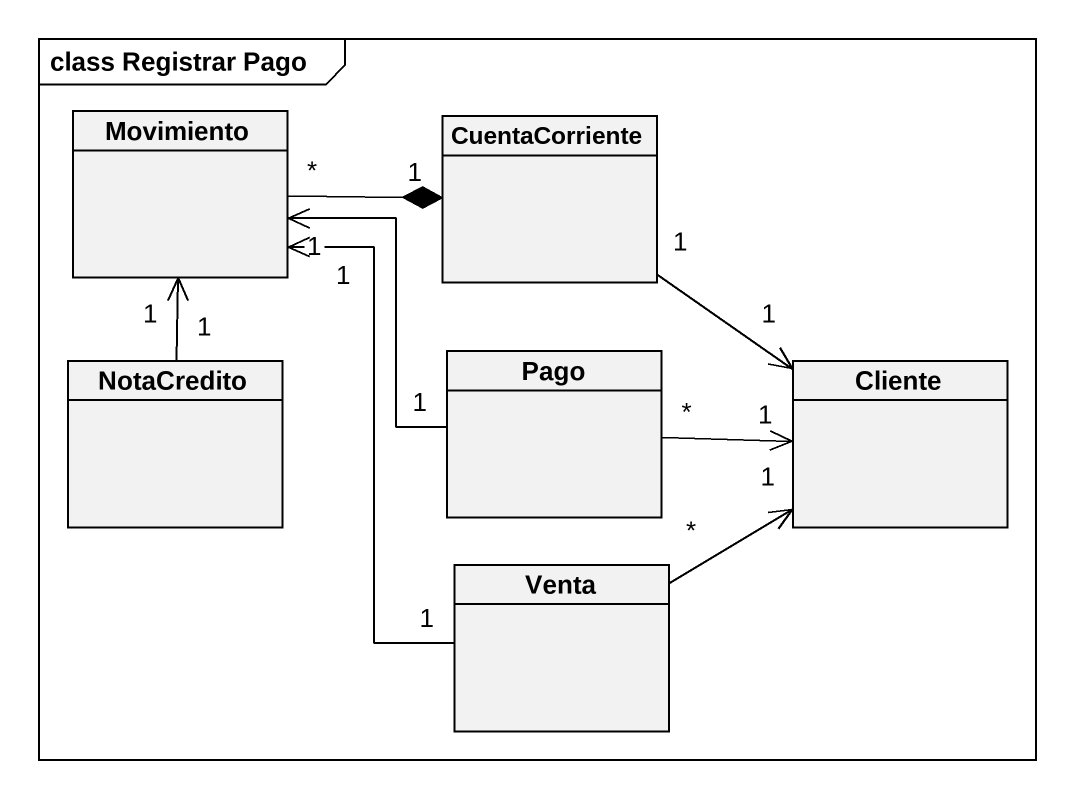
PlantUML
@startuml
mainframe class Registrar Pago
hide circle
hide empty members
class Movimiento
class CuentaCorriente
class NotaCredito
class Pago
class Cliente
class Venta
Movimiento "*" -right-* "1" CuentaCorriente
CuentaCorriente "1" --> "1" Cliente
NotaCredito "1" -up-> "1" Movimiento
Pago "1" -up-> "1" Movimiento
Pago "*" -right-> "1" Cliente
Venta "1" -up-> "1" Movimiento
Venta "*" -up-> "1" Cliente
@enduml
